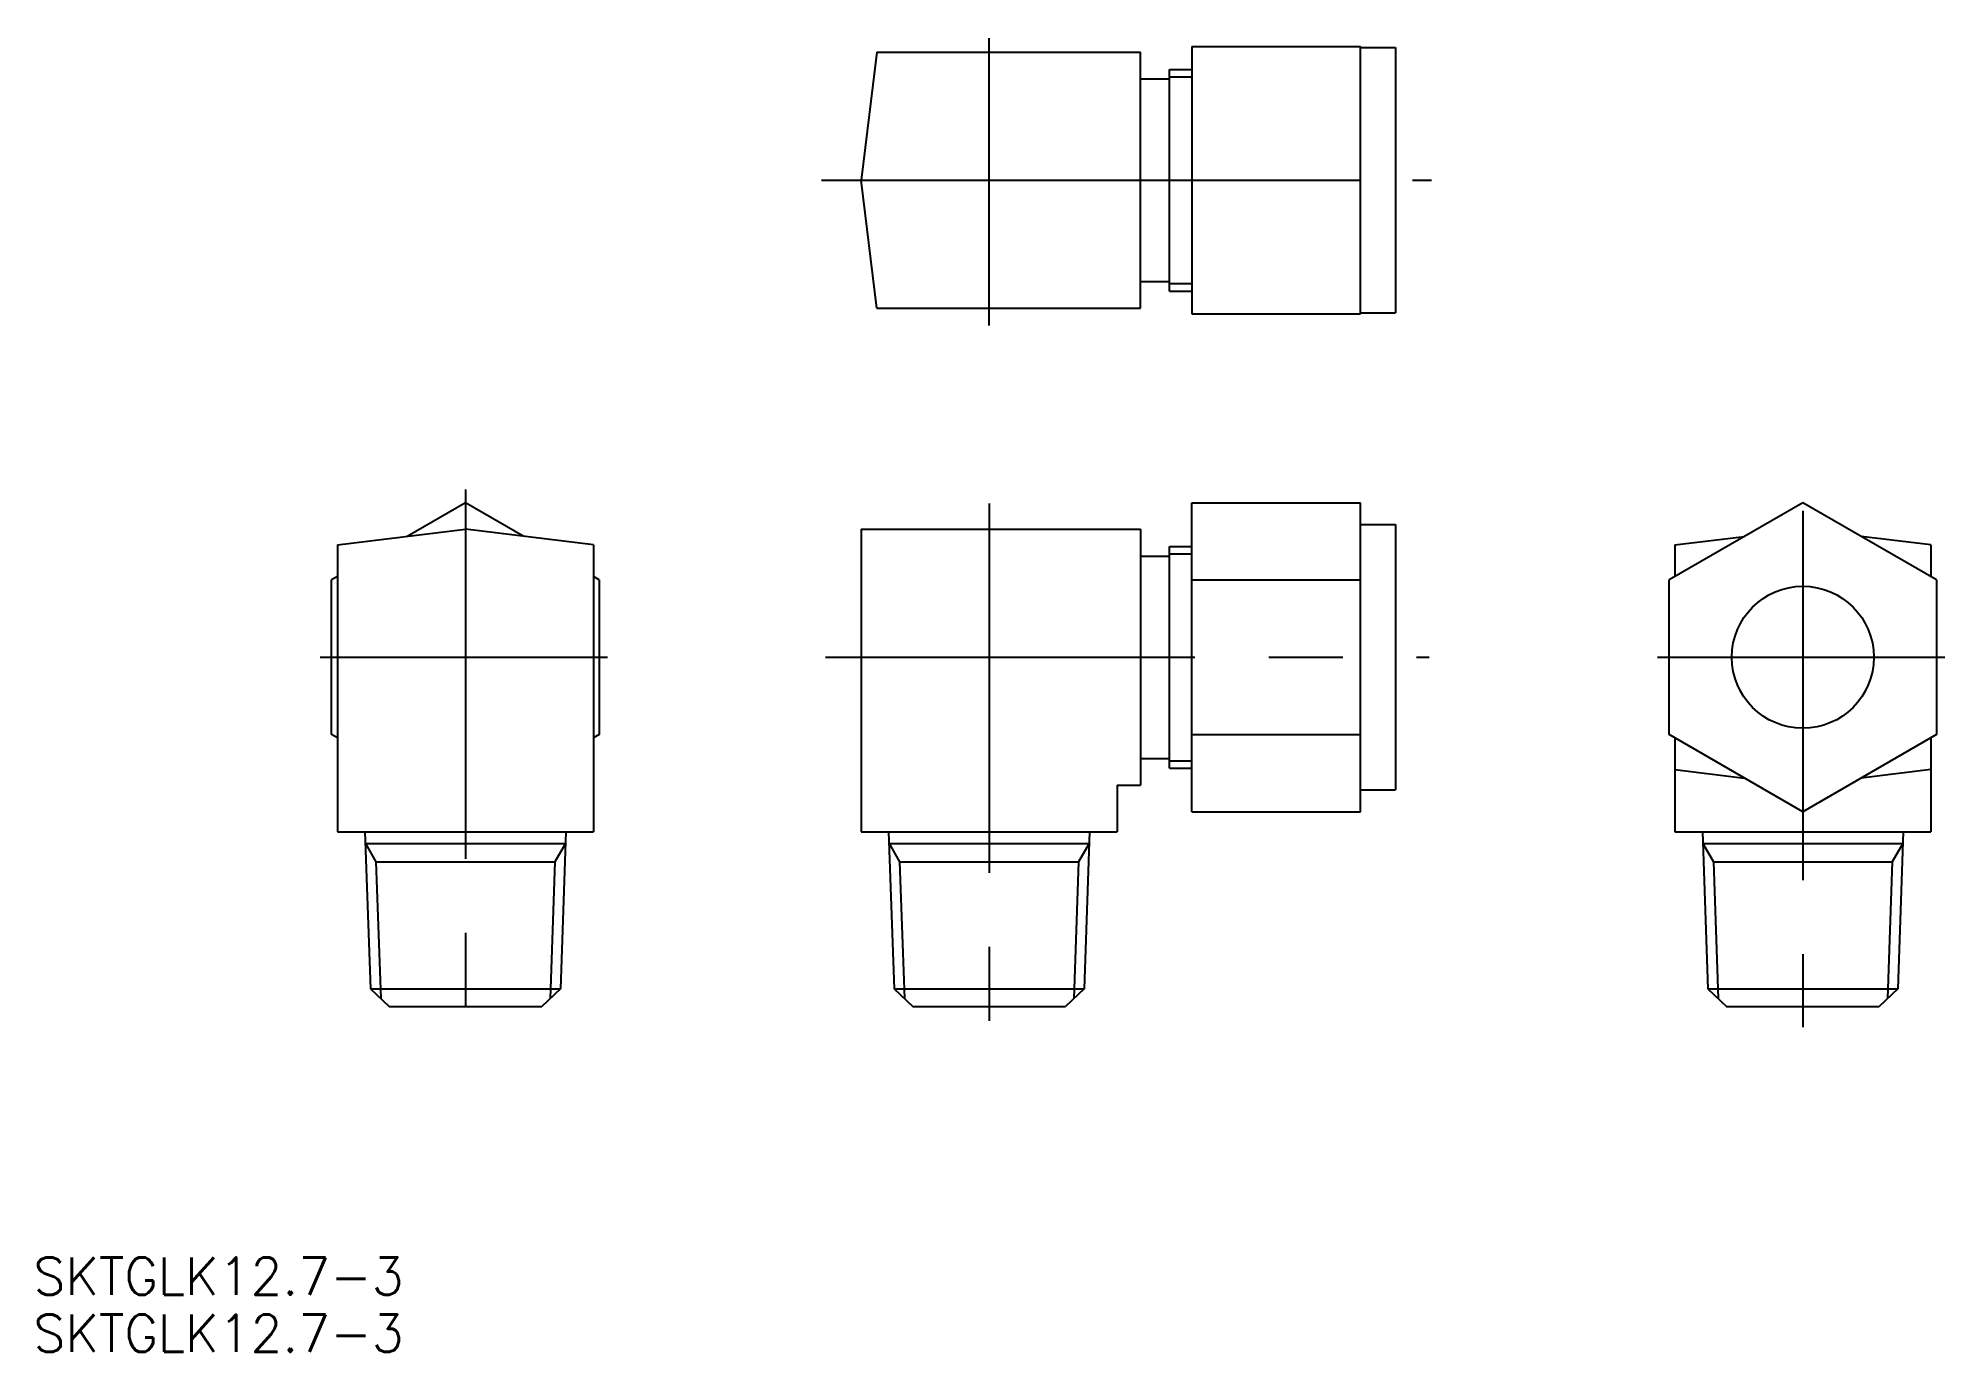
# Model space of a CAD drawing. Extents: x -67 to 97, y -32 to 81.
import ezdxf

# ---------------------------------------------------------------- set-up
doc = ezdxf.new("R2010")
doc.units = 0
doc.linetypes.add('CENTER', pattern=[50.8, 31.75, -6.35, 6.35, -6.35])
doc.layers.get('0').update_dxf_attribs({"linetype": 'CONTINUOUS'})
doc.layers.add('CENTER', color=1, linetype='CENTER')
doc.styles.get("Standard").update_dxf_attribs({"font": 'txt.shx', "bigfont": '@extfont2.shx'})

msp = doc.modelspace()

# ---------------------------------------------------------------- linework, layer by layer
at = {"color": 7, "linetype": 'CONTINUOUS'}
for p, q in [((5.4, 79.43), (4.05, 68.43)), ((5.4, 79.43), (28.05, 79.43)), ((28.05, 57.43), (28.05, 79.43)), ((32.47, 79.93), (46.97, 79.93)), ((32.47, 79.93), (32.47, 56.93)), ((46.97, 56.93), (46.97, 79.93)), ((46.97, 79.83), (49.97, 79.83)), ((49.97, 79.83), (49.97, 57.03)), ((28.05, 77.13), (30.55, 77.13)), ((30.55, 58.9), (30.55, 77.95)), ((30.55, 77.95), (32.47, 77.95)), ((5.4, 57.43), (4.05, 68.43)), ((32.47, 68.43), (46.97, 68.43)), ((28.05, 59.73), (30.55, 59.73)), ((5.4, 57.43), (28.05, 57.43)), ((30.55, 58.9), (32.47, 58.9)), ((32.47, 56.93), (46.97, 56.93)), ((46.97, 57.03), (49.97, 57.03)), ((-29.95, 40.71), (-34.97, 37.81)), ((-24.94, 37.81), (-29.95, 40.71)), ((32.47, 40.71), (46.97, 40.71)), ((32.47, 14.15), (32.47, 40.71)), ((46.97, 14.15), (46.97, 40.71)), ((84.97, 40.71), (73.47, 34.07)), ((96.47, 34.07), (84.97, 40.71)), ((-40.95, 37.08), (-29.95, 38.43)), ((-18.95, 37.08), (-29.95, 38.43)), ((4.05, 38.43), (4.05, 12.43)), ((4.05, 38.43), (28.05, 38.43)), ((28.05, 38.43), (28.05, 16.43)), ((46.97, 38.83), (49.97, 38.83)), ((49.97, 38.83), (49.97, 16.03)), ((73.97, 37.08), (79.95, 37.81)), ((95.97, 37.08), (89.98, 37.81)), ((-40.95, 37.08), (-40.95, 12.43)), ((-18.95, 37.08), (-18.95, 12.43)), ((28.05, 36.13), (30.55, 36.13)), ((30.55, 17.9), (30.55, 36.95)), ((30.55, 36.95), (32.47, 36.95)), ((73.97, 37.08), (73.97, 34.36)), ((95.97, 37.08), (95.97, 34.36)), ((-40.95, 34.36), (-41.45, 34.07)), ((-41.45, 20.79), (-41.45, 34.07)), ((-18.45, 34.07), (-18.95, 34.36)), ((-18.45, 34.07), (-18.45, 20.79)), ((32.47, 34.07), (46.97, 34.07)), ((73.47, 20.79), (73.47, 34.07)), ((96.47, 34.07), (96.47, 20.79)), ((-40.95, 20.5), (-41.45, 20.79)), ((-18.45, 20.79), (-18.95, 20.5)), ((32.47, 20.79), (46.97, 20.79)), ((84.97, 14.15), (73.47, 20.79)), ((73.97, 20.5), (73.97, 12.43)), ((96.47, 20.79), (84.97, 14.15)), ((95.97, 20.5), (95.97, 12.43)), ((28.05, 18.73), (30.55, 18.73)), ((26.05, 16.43), (28.05, 16.43)), ((26.05, 16.43), (26.05, 12.43)), ((30.55, 17.9), (32.47, 17.9)), ((73.97, 17.78), (79.95, 17.04)), ((95.97, 17.78), (89.98, 17.04)), ((46.97, 16.03), (49.97, 16.03)), ((32.47, 14.15), (46.97, 14.15)), ((-40.95, 12.43), (-18.95, 12.43)), ((-38.59, 12.43), (-38.11, -1.07)), ((-21.32, 12.43), (-21.79, -1.07)), ((4.05, 12.43), (26.05, 12.43)), ((6.41, 12.43), (6.89, -1.07)), ((23.68, 12.43), (23.21, -1.07)), ((73.97, 12.43), (95.97, 12.43)), ((76.34, 12.43), (76.81, -1.07)), ((93.6, 12.43), (93.13, -1.07)), ((-38.55, 11.43), (-21.36, 11.43)), ((-38.55, 11.43), (-37.64, 9.85)), ((-21.36, 11.43), (-22.27, 9.85)), ((6.45, 11.43), (23.64, 11.43)), ((6.45, 11.43), (7.36, 9.85)), ((23.64, 11.43), (22.73, 9.85)), ((76.37, 11.43), (77.28, 9.85)), ((76.37, 11.43), (93.57, 11.43)), ((93.57, 11.43), (92.66, 9.85)), ((-38.11, -1.07), (-36.51, -2.57)), ((-21.79, -1.07), (-23.4, -2.57)), ((6.89, -1.07), (8.49, -2.57)), ((23.21, -1.07), (21.6, -2.57)), ((76.81, -1.07), (78.41, -2.57)), ((93.13, -1.07), (91.52, -2.57)), ((-36.51, -2.57), (-23.4, -2.57)), ((8.49, -2.57), (21.6, -2.57)), ((78.41, -2.57), (91.52, -2.57))]:
    msp.add_line(p, q, dxfattribs=at)
at = {"color": 3, "linetype": 'CONTINUOUS'}
for p, q in [((30.55, 77.32), (32.47, 77.32)), ((30.55, 59.54), (32.47, 59.54)), ((30.55, 36.32), (32.47, 36.32)), ((30.55, 18.54), (32.47, 18.54)), ((-37.64, 9.85), (-22.27, 9.85)), ((-37.64, 9.85), (-37.23, -1.9)), ((-22.27, 9.85), (-22.68, -1.9)), ((7.36, 9.85), (22.73, 9.85)), ((7.36, 9.85), (7.77, -1.9)), ((22.73, 9.85), (22.32, -1.9)), ((77.28, 9.85), (77.69, -1.9)), ((77.28, 9.85), (92.66, 9.85)), ((92.66, 9.85), (92.25, -1.9)), ((-38.11, -1.07), (-21.79, -1.07)), ((6.89, -1.07), (23.21, -1.07)), ((76.81, -1.07), (93.13, -1.07))]:
    msp.add_line(p, q, dxfattribs=at)
at = {"color": 7, "linetype": 'CONTINUOUS'}
msp.add_circle((84.97, 27.43), 6.1, dxfattribs=at)
at = {"layer": 'CENTER', "color": 1, "linetype": 'CENTER'}
for p, q in [((15.05, 55.93), (15.05, 80.64)), ((0.63, 68.43), (53.07, 68.43)), ((-29.95, 41.85), (-29.95, -4.37)), ((15.05, 40.64), (15.05, -4.37)), ((84.97, 40.01), (84.97, -4.37)), ((-42.45, 27.43), (-17.75, 27.43)), ((0.98, 27.43), (52.85, 27.43)), ((72.47, 27.43), (97.17, 27.43))]:
    msp.add_line(p, q, dxfattribs=at)

# ---------------------------------------------------------------- texts
at = {"color": 7, "linetype": 'CONTINUOUS'}
for p in [(-67.08, -27.35), (-67.08, -32.26)]:
    msp.add_text('SKTGLK12.7-3', height=3.2, dxfattribs=at).set_placement(p)

doc.saveas('drawing.dxf')
